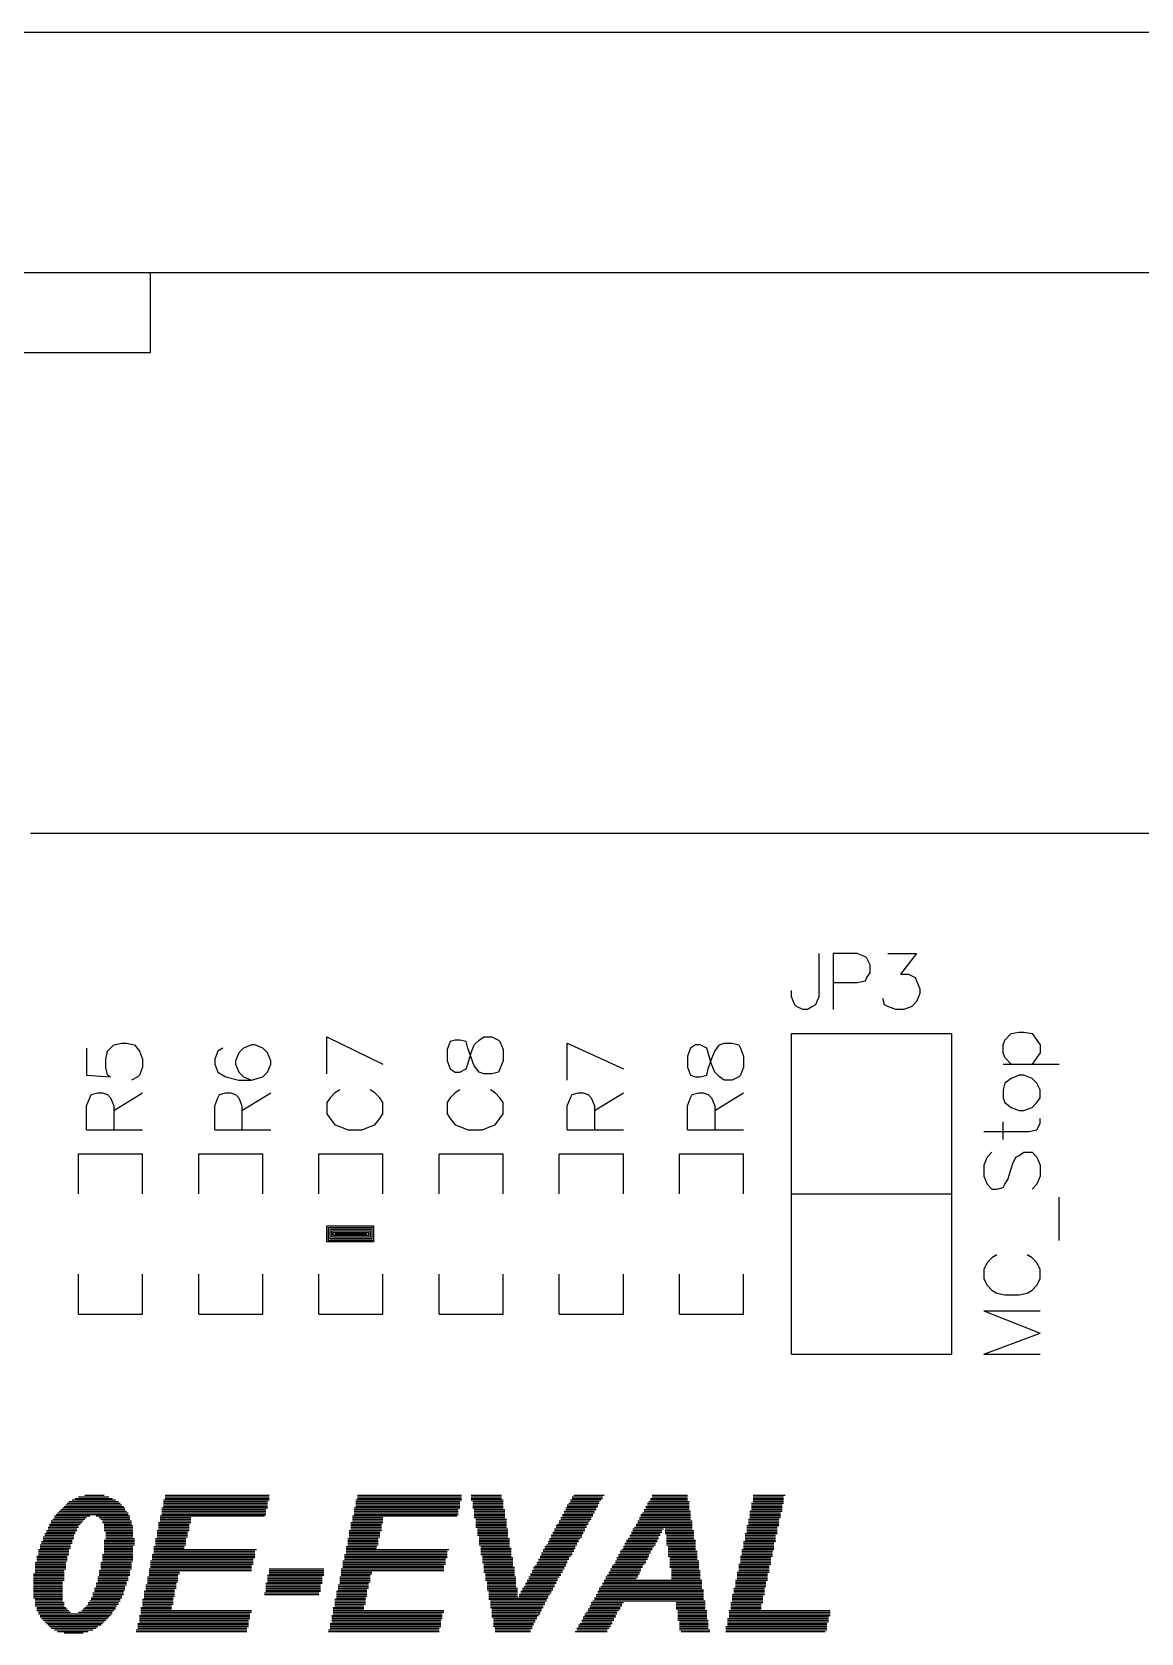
# Model space of a CAD drawing. Extents: x -0.24 to 4.91, y -0.23 to 6.58.
# Drawn here: x 2.451 to 3.143, y 5.576 to 6.575 of the extents above; entities that cross this region are included whole.
import ezdxf

# ---------------------------------------------------------------- set-up
doc = ezdxf.new("R2010")
doc.units = 0
doc.layers.add('mb672d', color=1, linetype='CONTINUOUS')

msp = doc.modelspace()

# ---------------------------------------------------------------- linework, layer by layer
at = {"layer": 'mb672d', "color": 5}
for points in [[(-0.225, 6.575), (4.275, 6.575)], [(2.325, 6.375), (2.525, 6.375), (2.525, 6.425)], [(2.325, 6.425), (2.525, 6.425), (3.425, 6.425)], [(2.45, 6.075), (3.325, 6.075)], [(2.942, 6), (2.942, 5.973), (2.94, 5.968), (2.938, 5.967), (2.935, 5.965), (2.932, 5.965), (2.928, 5.967), (2.927, 5.968), (2.925, 5.973), (2.925, 5.977)], [(2.951, 5.982), (2.966, 5.982), (2.971, 5.983), (2.972, 5.985), (2.974, 5.988), (2.974, 5.993), (2.972, 5.997), (2.971, 5.998), (2.966, 6), (2.951, 6), (2.951, 5.965)], [(2.985, 6), (3.003, 6), (2.993, 5.987), (2.998, 5.987), (3.002, 5.985), (3.003, 5.983), (3.005, 5.978), (3.005, 5.975), (3.003, 5.97), (3, 5.967), (2.995, 5.965), (2.99, 5.965), (2.985, 5.967), (2.983, 5.968), (2.982, 5.972)], [(2.635, 5.948), (2.67, 5.931)], [(2.635, 5.925), (2.635, 5.948)], [(2.71, 5.933), (2.712, 5.928), (2.715, 5.926), (2.718, 5.926), (2.722, 5.928), (2.723, 5.931), (2.725, 5.938), (2.727, 5.943), (2.73, 5.946), (2.733, 5.948), (2.738, 5.948), (2.742, 5.946), (2.743, 5.945), (2.745, 5.94), (2.745, 5.933), (2.743, 5.928), (2.742, 5.926), (2.738, 5.925), (2.733, 5.925), (2.73, 5.926), (2.727, 5.93), (2.725, 5.935), (2.723, 5.941), (2.722, 5.945), (2.718, 5.946), (2.715, 5.946), (2.712, 5.945), (2.71, 5.94), (2.71, 5.933)], [(2.925, 5.75), (2.925, 5.95), (3.025, 5.95)], [(3.025, 5.75), (3.025, 5.95)], [(3.062, 5.931), (3.058, 5.935), (3.057, 5.938), (3.057, 5.943), (3.058, 5.946), (3.062, 5.95), (3.067, 5.951), (3.07, 5.951), (3.075, 5.95), (3.078, 5.946), (3.08, 5.943), (3.08, 5.938), (3.078, 5.935), (3.075, 5.931)], [(2.485, 5.941), (2.485, 5.924), (2.5, 5.923), (2.498, 5.924), (2.497, 5.929), (2.497, 5.934), (2.498, 5.939), (2.502, 5.943), (2.507, 5.944), (2.51, 5.944), (2.515, 5.943), (2.518, 5.939), (2.52, 5.934), (2.52, 5.929), (2.518, 5.924), (2.517, 5.923), (2.513, 5.921)], [(2.57, 5.941), (2.567, 5.939), (2.565, 5.934), (2.565, 5.931), (2.567, 5.926), (2.572, 5.923), (2.58, 5.921), (2.588, 5.921), (2.595, 5.923), (2.598, 5.926), (2.6, 5.931), (2.6, 5.933), (2.598, 5.938), (2.595, 5.941), (2.59, 5.943), (2.588, 5.943), (2.583, 5.941), (2.58, 5.938), (2.578, 5.933), (2.578, 5.931), (2.58, 5.926), (2.583, 5.923), (2.588, 5.921)], [(2.785, 5.944), (2.82, 5.928)], [(2.785, 5.921), (2.785, 5.944)], [(2.86, 5.929), (2.862, 5.924), (2.865, 5.923), (2.868, 5.923), (2.872, 5.924), (2.873, 5.928), (2.875, 5.934), (2.877, 5.939), (2.88, 5.943), (2.883, 5.944), (2.888, 5.944), (2.892, 5.943), (2.893, 5.941), (2.895, 5.936), (2.895, 5.929), (2.893, 5.924), (2.892, 5.923), (2.888, 5.921), (2.883, 5.921), (2.88, 5.923), (2.877, 5.926), (2.875, 5.931), (2.873, 5.938), (2.872, 5.941), (2.868, 5.943), (2.865, 5.943), (2.862, 5.941), (2.86, 5.936), (2.86, 5.929)], [(3.057, 5.931), (3.092, 5.931)], [(2.643, 5.915), (2.64, 5.913), (2.637, 5.91), (2.635, 5.907), (2.635, 5.9), (2.637, 5.897), (2.64, 5.893), (2.643, 5.892), (2.648, 5.89), (2.657, 5.89), (2.662, 5.892), (2.665, 5.893), (2.668, 5.897), (2.67, 5.9), (2.67, 5.907), (2.668, 5.91), (2.665, 5.913), (2.662, 5.915)], [(2.718, 5.915), (2.715, 5.913), (2.712, 5.91), (2.71, 5.907), (2.71, 5.9), (2.712, 5.897), (2.715, 5.893), (2.718, 5.892), (2.723, 5.89), (2.732, 5.89), (2.737, 5.892), (2.74, 5.893), (2.743, 5.897), (2.745, 5.9), (2.745, 5.907), (2.743, 5.91), (2.74, 5.913), (2.737, 5.915)], [(3.057, 5.91), (3.058, 5.907), (3.062, 5.904), (3.067, 5.902), (3.07, 5.902), (3.075, 5.904), (3.078, 5.907), (3.08, 5.91), (3.08, 5.915), (3.078, 5.919), (3.075, 5.922), (3.07, 5.924), (3.067, 5.924), (3.062, 5.922), (3.058, 5.919), (3.057, 5.915), (3.057, 5.91)], [(2.485, 5.89), (2.485, 5.905), (2.487, 5.91), (2.488, 5.912), (2.492, 5.913), (2.495, 5.913), (2.498, 5.912), (2.5, 5.91), (2.502, 5.905), (2.502, 5.89)], [(2.502, 5.902), (2.52, 5.913)], [(2.565, 5.89), (2.565, 5.905), (2.567, 5.91), (2.568, 5.912), (2.572, 5.913), (2.575, 5.913), (2.578, 5.912), (2.58, 5.91), (2.582, 5.905), (2.582, 5.89)], [(2.582, 5.902), (2.6, 5.913)], [(2.785, 5.89), (2.785, 5.905), (2.787, 5.91), (2.788, 5.912), (2.792, 5.913), (2.795, 5.913), (2.798, 5.912), (2.8, 5.91), (2.802, 5.905), (2.802, 5.89)], [(2.802, 5.902), (2.82, 5.913)], [(2.86, 5.89), (2.86, 5.905), (2.862, 5.91), (2.863, 5.912), (2.867, 5.913), (2.87, 5.913), (2.873, 5.912), (2.875, 5.91), (2.877, 5.905), (2.877, 5.89)], [(2.877, 5.902), (2.895, 5.913)], [(3.045, 5.889), (3.073, 5.889), (3.078, 5.89), (3.08, 5.894), (3.08, 5.897)], [(3.057, 5.884), (3.057, 5.895)], [(2.485, 5.89), (2.52, 5.89)], [(2.565, 5.89), (2.6, 5.89)], [(2.785, 5.89), (2.82, 5.89)], [(2.86, 5.89), (2.895, 5.89)], [(2.48, 5.85), (2.48, 5.875), (2.52, 5.875)], [(2.52, 5.85), (2.52, 5.875)], [(2.555, 5.85), (2.555, 5.875), (2.595, 5.875)], [(2.595, 5.85), (2.595, 5.875)], [(2.63, 5.875), (2.67, 5.875)], [(2.63, 5.85), (2.63, 5.875)], [(2.67, 5.85), (2.67, 5.875)], [(2.705, 5.85), (2.705, 5.875), (2.745, 5.875)], [(2.745, 5.85), (2.745, 5.875)], [(2.78, 5.85), (2.78, 5.875), (2.82, 5.875)], [(2.82, 5.85), (2.82, 5.875)], [(2.855, 5.85), (2.855, 5.875), (2.895, 5.875)], [(2.895, 5.85), (2.895, 5.875)], [(3.05, 5.876), (3.047, 5.873), (3.045, 5.868), (3.045, 5.861), (3.047, 5.856), (3.05, 5.853), (3.053, 5.853), (3.057, 5.854), (3.058, 5.856), (3.06, 5.859), (3.063, 5.869), (3.065, 5.873), (3.067, 5.874), (3.07, 5.876), (3.075, 5.876), (3.078, 5.873), (3.08, 5.868), (3.08, 5.861), (3.078, 5.856), (3.075, 5.853)], [(2.925, 5.85), (3.025, 5.85)], [(3.092, 5.821), (3.092, 5.848)], [(2.635, 5.82), (2.635, 5.83), (2.664, 5.83), (2.664, 5.82), (2.635, 5.82)], [(2.636, 5.821), (2.636, 5.829), (2.664, 5.829), (2.664, 5.821), (2.636, 5.821)], [(2.637, 5.822), (2.637, 5.828), (2.663, 5.828), (2.663, 5.822), (2.637, 5.822)], [(2.638, 5.823), (2.638, 5.827), (2.662, 5.827), (2.662, 5.823), (2.638, 5.823)], [(2.639, 5.824), (2.639, 5.826), (2.661, 5.826), (2.661, 5.824), (2.639, 5.824)], [(2.64, 5.825), (2.64, 5.825), (2.66, 5.825), (2.66, 5.825), (2.64, 5.825)], [(2.641, 5.825), (2.659, 5.826)], [(3.053, 5.812), (3.05, 5.81), (3.047, 5.807), (3.045, 5.803), (3.045, 5.797), (3.047, 5.793), (3.05, 5.79), (3.053, 5.788), (3.058, 5.787), (3.067, 5.787), (3.072, 5.788), (3.075, 5.79), (3.078, 5.793), (3.08, 5.797), (3.08, 5.803), (3.078, 5.807), (3.075, 5.81), (3.072, 5.812)], [(2.48, 5.775), (2.48, 5.8)], [(2.52, 5.775), (2.52, 5.8)], [(2.555, 5.775), (2.555, 5.8)], [(2.595, 5.775), (2.595, 5.8)], [(2.63, 5.775), (2.63, 5.8)], [(2.63, 5.775), (2.67, 5.775), (2.67, 5.8)], [(2.705, 5.775), (2.705, 5.8)], [(2.745, 5.775), (2.745, 5.8)], [(2.78, 5.775), (2.78, 5.8)], [(2.82, 5.775), (2.82, 5.8)], [(2.855, 5.775), (2.855, 5.8)], [(2.895, 5.775), (2.895, 5.8)], [(2.48, 5.775), (2.52, 5.775)], [(2.555, 5.775), (2.595, 5.775)], [(2.705, 5.775), (2.745, 5.775)], [(2.78, 5.775), (2.82, 5.775)], [(2.855, 5.775), (2.895, 5.775)], [(3.045, 5.777), (3.08, 5.763)], [(3.045, 5.777), (3.08, 5.777)], [(3.045, 5.75), (3.08, 5.763)], [(2.925, 5.75), (3.025, 5.75)], [(3.045, 5.75), (3.08, 5.75)], [(2.471, 5.655), (2.508, 5.655)], [(2.472, 5.656), (2.507, 5.656)], [(2.473, 5.657), (2.506, 5.657)], [(2.474, 5.658), (2.505, 5.658)], [(2.476, 5.659), (2.503, 5.659)], [(2.478, 5.66), (2.501, 5.66)], [(2.48, 5.661), (2.499, 5.661)], [(2.484, 5.662), (2.496, 5.662)], [(2.533, 5.659), (2.599, 5.659)], [(2.533, 5.658), (2.598, 5.658)], [(2.533, 5.657), (2.598, 5.657)], [(2.533, 5.656), (2.598, 5.656)], [(2.533, 5.655), (2.598, 5.655)], [(2.534, 5.662), (2.599, 5.662)], [(2.534, 5.661), (2.599, 5.661)], [(2.534, 5.66), (2.599, 5.66)], [(2.653, 5.659), (2.719, 5.659)], [(2.653, 5.658), (2.718, 5.658)], [(2.653, 5.657), (2.718, 5.657)], [(2.653, 5.656), (2.718, 5.656)], [(2.653, 5.655), (2.718, 5.655)], [(2.654, 5.662), (2.719, 5.662)], [(2.654, 5.661), (2.719, 5.661)], [(2.654, 5.66), (2.719, 5.66)], [(2.725, 5.662), (2.744, 5.662)], [(2.725, 5.661), (2.744, 5.661)], [(2.725, 5.66), (2.744, 5.66)], [(2.725, 5.659), (2.745, 5.659)], [(2.726, 5.658), (2.745, 5.658)], [(2.726, 5.657), (2.745, 5.657)], [(2.726, 5.656), (2.745, 5.656)], [(2.726, 5.655), (2.745, 5.655)], [(2.785, 5.656), (2.804, 5.656)], [(2.785, 5.655), (2.804, 5.655)], [(2.786, 5.657), (2.805, 5.657)], [(2.787, 5.659), (2.806, 5.659)], [(2.787, 5.658), (2.805, 5.658)], [(2.788, 5.661), (2.807, 5.661)], [(2.788, 5.66), (2.807, 5.66)], [(2.789, 5.662), (2.808, 5.662)], [(2.834, 5.655), (2.861, 5.655)], [(2.835, 5.657), (2.861, 5.657)], [(2.835, 5.656), (2.861, 5.656)], [(2.836, 5.658), (2.861, 5.658)], [(2.837, 5.66), (2.86, 5.66)], [(2.837, 5.659), (2.86, 5.659)], [(2.838, 5.662), (2.86, 5.662)], [(2.838, 5.661), (2.86, 5.661)], [(2.9, 5.657), (2.92, 5.657)], [(2.9, 5.656), (2.919, 5.656)], [(2.9, 5.655), (2.919, 5.655)], [(2.901, 5.662), (2.921, 5.662)], [(2.901, 5.661), (2.92, 5.661)], [(2.901, 5.66), (2.92, 5.66)], [(2.901, 5.659), (2.92, 5.659)], [(2.901, 5.658), (2.92, 5.658)], [(2.463, 5.646), (2.483, 5.646)], [(2.463, 5.645), (2.482, 5.645)], [(2.464, 5.647), (2.484, 5.647)], [(2.465, 5.649), (2.487, 5.649)], [(2.465, 5.648), (2.485, 5.648)], [(2.466, 5.65), (2.511, 5.65)], [(2.467, 5.651), (2.511, 5.651)], [(2.468, 5.652), (2.51, 5.652)], [(2.469, 5.653), (2.509, 5.653)], [(2.47, 5.654), (2.509, 5.654)], [(2.491, 5.649), (2.512, 5.649)], [(2.493, 5.648), (2.512, 5.648)], [(2.494, 5.647), (2.512, 5.647)], [(2.495, 5.646), (2.513, 5.646)], [(2.495, 5.645), (2.513, 5.645)], [(2.53, 5.645), (2.55, 5.645)], [(2.531, 5.649), (2.596, 5.649)], [(2.531, 5.648), (2.55, 5.648)], [(2.531, 5.647), (2.55, 5.647)], [(2.531, 5.646), (2.55, 5.646)], [(2.532, 5.654), (2.598, 5.654)], [(2.532, 5.653), (2.597, 5.653)], [(2.532, 5.652), (2.597, 5.652)], [(2.532, 5.651), (2.597, 5.651)], [(2.532, 5.65), (2.597, 5.65)], [(2.65, 5.645), (2.67, 5.645)], [(2.651, 5.649), (2.716, 5.649)], [(2.651, 5.648), (2.67, 5.648)], [(2.651, 5.647), (2.67, 5.647)], [(2.651, 5.646), (2.67, 5.646)], [(2.652, 5.654), (2.718, 5.654)], [(2.652, 5.653), (2.717, 5.653)], [(2.652, 5.652), (2.717, 5.652)], [(2.652, 5.651), (2.717, 5.651)], [(2.652, 5.65), (2.717, 5.65)], [(2.726, 5.654), (2.745, 5.654)], [(2.727, 5.653), (2.746, 5.653)], [(2.727, 5.652), (2.746, 5.652)], [(2.727, 5.651), (2.746, 5.651)], [(2.727, 5.65), (2.746, 5.65)], [(2.727, 5.649), (2.746, 5.649)], [(2.727, 5.648), (2.746, 5.648)], [(2.728, 5.647), (2.747, 5.647)], [(2.728, 5.646), (2.747, 5.646)], [(2.728, 5.645), (2.747, 5.645)], [(2.78, 5.646), (2.799, 5.646)], [(2.78, 5.645), (2.798, 5.645)], [(2.781, 5.648), (2.8, 5.648)], [(2.781, 5.647), (2.8, 5.647)], [(2.782, 5.65), (2.801, 5.65)], [(2.782, 5.649), (2.801, 5.649)], [(2.783, 5.652), (2.802, 5.652)], [(2.783, 5.651), (2.802, 5.651)], [(2.784, 5.654), (2.803, 5.654)], [(2.784, 5.653), (2.803, 5.653)], [(2.829, 5.646), (2.863, 5.646)], [(2.829, 5.645), (2.863, 5.645)], [(2.83, 5.648), (2.862, 5.648)], [(2.83, 5.647), (2.862, 5.647)], [(2.831, 5.65), (2.862, 5.65)], [(2.831, 5.649), (2.862, 5.649)], [(2.832, 5.651), (2.862, 5.651)], [(2.833, 5.653), (2.861, 5.653)], [(2.833, 5.652), (2.862, 5.652)], [(2.834, 5.654), (2.861, 5.654)], [(2.898, 5.647), (2.917, 5.647)], [(2.898, 5.646), (2.917, 5.646)], [(2.898, 5.645), (2.917, 5.645)], [(2.899, 5.652), (2.919, 5.652)], [(2.899, 5.651), (2.918, 5.651)], [(2.899, 5.65), (2.918, 5.65)], [(2.899, 5.649), (2.918, 5.649)], [(2.899, 5.648), (2.918, 5.648)], [(2.9, 5.654), (2.919, 5.654)], [(2.9, 5.653), (2.919, 5.653)], [(2.458, 5.636), (2.477, 5.636)], [(2.458, 5.635), (2.477, 5.635)], [(2.459, 5.638), (2.478, 5.638)], [(2.459, 5.637), (2.477, 5.637)], [(2.46, 5.64), (2.479, 5.64)], [(2.46, 5.639), (2.478, 5.639)], [(2.461, 5.642), (2.48, 5.642)], [(2.461, 5.641), (2.479, 5.641)], [(2.462, 5.644), (2.481, 5.644)], [(2.462, 5.643), (2.48, 5.643)], [(2.496, 5.644), (2.513, 5.644)], [(2.496, 5.643), (2.514, 5.643)], [(2.496, 5.642), (2.514, 5.642)], [(2.496, 5.641), (2.514, 5.641)], [(2.496, 5.64), (2.514, 5.64)], [(2.497, 5.639), (2.514, 5.639)], [(2.497, 5.638), (2.514, 5.638)], [(2.497, 5.637), (2.514, 5.637)], [(2.497, 5.636), (2.514, 5.636)], [(2.497, 5.635), (2.515, 5.635)], [(2.528, 5.635), (2.547, 5.635)], [(2.529, 5.64), (2.549, 5.64)], [(2.529, 5.639), (2.548, 5.639)], [(2.529, 5.638), (2.548, 5.638)], [(2.529, 5.637), (2.548, 5.637)], [(2.529, 5.636), (2.548, 5.636)], [(2.53, 5.644), (2.549, 5.644)], [(2.53, 5.643), (2.549, 5.643)], [(2.53, 5.642), (2.549, 5.642)], [(2.53, 5.641), (2.549, 5.641)], [(2.648, 5.635), (2.667, 5.635)], [(2.649, 5.64), (2.669, 5.64)], [(2.649, 5.639), (2.668, 5.639)], [(2.649, 5.638), (2.668, 5.638)], [(2.649, 5.637), (2.668, 5.637)], [(2.649, 5.636), (2.668, 5.636)], [(2.65, 5.644), (2.669, 5.644)], [(2.65, 5.643), (2.669, 5.643)], [(2.65, 5.642), (2.669, 5.642)], [(2.65, 5.641), (2.669, 5.641)], [(2.728, 5.644), (2.747, 5.644)], [(2.728, 5.643), (2.747, 5.643)], [(2.728, 5.642), (2.747, 5.642)], [(2.729, 5.641), (2.748, 5.641)], [(2.729, 5.64), (2.748, 5.64)], [(2.729, 5.639), (2.748, 5.639)], [(2.729, 5.638), (2.748, 5.638)], [(2.729, 5.637), (2.748, 5.637)], [(2.73, 5.636), (2.748, 5.636)], [(2.73, 5.635), (2.749, 5.635)], [(2.774, 5.635), (2.793, 5.635)], [(2.775, 5.637), (2.794, 5.637)], [(2.775, 5.636), (2.794, 5.636)], [(2.776, 5.639), (2.795, 5.639)], [(2.776, 5.638), (2.795, 5.638)], [(2.777, 5.641), (2.796, 5.641)], [(2.777, 5.64), (2.796, 5.64)], [(2.778, 5.643), (2.797, 5.643)], [(2.778, 5.642), (2.797, 5.642)], [(2.779, 5.644), (2.798, 5.644)], [(2.823, 5.635), (2.842, 5.635)], [(2.824, 5.637), (2.843, 5.637)], [(2.824, 5.636), (2.842, 5.636)], [(2.825, 5.639), (2.844, 5.639)], [(2.825, 5.638), (2.843, 5.638)], [(2.826, 5.641), (2.845, 5.641)], [(2.826, 5.64), (2.844, 5.64)], [(2.827, 5.642), (2.863, 5.642)], [(2.828, 5.644), (2.863, 5.644)], [(2.828, 5.643), (2.863, 5.643)], [(2.846, 5.641), (2.863, 5.641)], [(2.846, 5.64), (2.864, 5.64)], [(2.846, 5.639), (2.864, 5.639)], [(2.846, 5.638), (2.864, 5.638)], [(2.847, 5.637), (2.864, 5.637)], [(2.847, 5.636), (2.864, 5.636)], [(2.847, 5.635), (2.864, 5.635)], [(2.896, 5.638), (2.916, 5.638)], [(2.896, 5.637), (2.915, 5.637)], [(2.896, 5.636), (2.915, 5.636)], [(2.896, 5.635), (2.915, 5.635)], [(2.897, 5.643), (2.917, 5.643)], [(2.897, 5.642), (2.916, 5.642)], [(2.897, 5.641), (2.916, 5.641)], [(2.897, 5.64), (2.916, 5.64)], [(2.897, 5.639), (2.916, 5.639)], [(2.898, 5.644), (2.917, 5.644)], [(2.455, 5.628), (2.474, 5.628)], [(2.455, 5.627), (2.474, 5.627)], [(2.455, 5.626), (2.474, 5.626)], [(2.455, 5.625), (2.474, 5.625)], [(2.456, 5.631), (2.475, 5.631)], [(2.456, 5.63), (2.475, 5.63)], [(2.456, 5.629), (2.475, 5.629)], [(2.457, 5.633), (2.476, 5.633)], [(2.457, 5.632), (2.476, 5.632)], [(2.458, 5.634), (2.476, 5.634)], [(2.495, 5.625), (2.514, 5.625)], [(2.496, 5.634), (2.515, 5.634)], [(2.496, 5.633), (2.515, 5.633)], [(2.496, 5.632), (2.515, 5.632)], [(2.496, 5.631), (2.515, 5.631)], [(2.496, 5.63), (2.514, 5.63)], [(2.496, 5.629), (2.514, 5.629)], [(2.496, 5.628), (2.514, 5.628)], [(2.496, 5.627), (2.514, 5.627)], [(2.496, 5.626), (2.514, 5.626)], [(2.526, 5.625), (2.59, 5.625)], [(2.527, 5.63), (2.546, 5.63)], [(2.527, 5.629), (2.546, 5.629)], [(2.527, 5.628), (2.591, 5.628)], [(2.527, 5.627), (2.59, 5.627)], [(2.527, 5.626), (2.59, 5.626)], [(2.528, 5.634), (2.547, 5.634)], [(2.528, 5.633), (2.547, 5.633)], [(2.528, 5.632), (2.547, 5.632)], [(2.528, 5.631), (2.547, 5.631)], [(2.646, 5.625), (2.71, 5.625)], [(2.647, 5.63), (2.666, 5.63)], [(2.647, 5.629), (2.666, 5.629)], [(2.647, 5.628), (2.711, 5.628)], [(2.647, 5.627), (2.71, 5.627)], [(2.647, 5.626), (2.71, 5.626)], [(2.648, 5.634), (2.667, 5.634)], [(2.648, 5.633), (2.667, 5.633)], [(2.648, 5.632), (2.667, 5.632)], [(2.648, 5.631), (2.667, 5.631)], [(2.73, 5.634), (2.749, 5.634)], [(2.73, 5.633), (2.749, 5.633)], [(2.73, 5.632), (2.749, 5.632)], [(2.73, 5.631), (2.749, 5.631)], [(2.731, 5.63), (2.749, 5.63)], [(2.731, 5.629), (2.75, 5.629)], [(2.731, 5.628), (2.75, 5.628)], [(2.731, 5.627), (2.75, 5.627)], [(2.731, 5.626), (2.75, 5.626)], [(2.731, 5.625), (2.75, 5.625)], [(2.769, 5.626), (2.788, 5.626)], [(2.769, 5.625), (2.788, 5.625)], [(2.77, 5.628), (2.789, 5.628)], [(2.77, 5.627), (2.789, 5.627)], [(2.771, 5.63), (2.79, 5.63)], [(2.771, 5.629), (2.79, 5.629)], [(2.772, 5.631), (2.791, 5.631)], [(2.773, 5.633), (2.792, 5.633)], [(2.773, 5.632), (2.791, 5.632)], [(2.774, 5.634), (2.792, 5.634)], [(2.817, 5.625), (2.836, 5.625)], [(2.818, 5.627), (2.837, 5.627)], [(2.818, 5.626), (2.837, 5.626)], [(2.819, 5.628), (2.838, 5.628)], [(2.82, 5.63), (2.839, 5.63)], [(2.82, 5.629), (2.838, 5.629)], [(2.821, 5.632), (2.84, 5.632)], [(2.821, 5.631), (2.84, 5.631)], [(2.822, 5.634), (2.841, 5.634)], [(2.822, 5.633), (2.841, 5.633)], [(2.847, 5.634), (2.865, 5.634)], [(2.847, 5.633), (2.865, 5.633)], [(2.847, 5.632), (2.865, 5.632)], [(2.847, 5.631), (2.865, 5.631)], [(2.848, 5.63), (2.865, 5.63)], [(2.848, 5.629), (2.865, 5.629)], [(2.848, 5.628), (2.865, 5.628)], [(2.848, 5.627), (2.866, 5.627)], [(2.848, 5.626), (2.866, 5.626)], [(2.848, 5.625), (2.866, 5.625)], [(2.894, 5.628), (2.914, 5.628)], [(2.894, 5.627), (2.913, 5.627)], [(2.894, 5.626), (2.913, 5.626)], [(2.894, 5.625), (2.913, 5.625)], [(2.895, 5.633), (2.915, 5.633)], [(2.895, 5.632), (2.914, 5.632)], [(2.895, 5.631), (2.914, 5.631)], [(2.895, 5.63), (2.914, 5.63)], [(2.895, 5.629), (2.914, 5.629)], [(2.896, 5.634), (2.915, 5.634)], [(2.453, 5.62), (2.472, 5.62)], [(2.453, 5.619), (2.472, 5.619)], [(2.453, 5.618), (2.472, 5.618)], [(2.453, 5.617), (2.472, 5.617)], [(2.453, 5.616), (2.472, 5.616)], [(2.453, 5.615), (2.471, 5.615)], [(2.454, 5.624), (2.473, 5.624)], [(2.454, 5.623), (2.473, 5.623)], [(2.454, 5.622), (2.473, 5.622)], [(2.454, 5.621), (2.473, 5.621)], [(2.493, 5.615), (2.512, 5.615)], [(2.494, 5.62), (2.513, 5.62)], [(2.494, 5.619), (2.513, 5.619)], [(2.494, 5.618), (2.513, 5.618)], [(2.494, 5.617), (2.513, 5.617)], [(2.494, 5.616), (2.513, 5.616)], [(2.495, 5.624), (2.514, 5.624)], [(2.495, 5.623), (2.514, 5.623)], [(2.495, 5.622), (2.514, 5.622)], [(2.495, 5.621), (2.514, 5.621)], [(2.524, 5.616), (2.588, 5.616)], [(2.524, 5.615), (2.588, 5.615)], [(2.525, 5.621), (2.589, 5.621)], [(2.525, 5.62), (2.589, 5.62)], [(2.525, 5.619), (2.589, 5.619)], [(2.525, 5.618), (2.588, 5.618)], [(2.525, 5.617), (2.588, 5.617)], [(2.526, 5.624), (2.59, 5.624)], [(2.526, 5.623), (2.59, 5.623)], [(2.526, 5.622), (2.589, 5.622)], [(2.599, 5.616), (2.633, 5.616)], [(2.599, 5.615), (2.633, 5.615)], [(2.644, 5.616), (2.708, 5.616)], [(2.644, 5.615), (2.708, 5.615)], [(2.645, 5.621), (2.709, 5.621)], [(2.645, 5.62), (2.709, 5.62)], [(2.645, 5.619), (2.709, 5.619)], [(2.645, 5.618), (2.708, 5.618)], [(2.645, 5.617), (2.708, 5.617)], [(2.646, 5.624), (2.71, 5.624)], [(2.646, 5.623), (2.71, 5.623)], [(2.646, 5.622), (2.709, 5.622)], [(2.732, 5.624), (2.75, 5.624)], [(2.732, 5.623), (2.751, 5.623)], [(2.732, 5.622), (2.751, 5.622)], [(2.732, 5.621), (2.751, 5.621)], [(2.732, 5.62), (2.751, 5.62)], [(2.733, 5.619), (2.751, 5.619)], [(2.733, 5.618), (2.751, 5.618)], [(2.733, 5.617), (2.752, 5.617)], [(2.733, 5.616), (2.752, 5.616)], [(2.733, 5.615), (2.752, 5.615)], [(2.763, 5.615), (2.782, 5.615)], [(2.764, 5.617), (2.783, 5.617)], [(2.764, 5.616), (2.783, 5.616)], [(2.765, 5.618), (2.784, 5.618)], [(2.766, 5.62), (2.785, 5.62)], [(2.766, 5.619), (2.784, 5.619)], [(2.767, 5.622), (2.786, 5.622)], [(2.767, 5.621), (2.785, 5.621)], [(2.768, 5.624), (2.787, 5.624)], [(2.768, 5.623), (2.786, 5.623)], [(2.812, 5.616), (2.831, 5.616)], [(2.812, 5.615), (2.831, 5.615)], [(2.813, 5.618), (2.832, 5.618)], [(2.813, 5.617), (2.832, 5.617)], [(2.814, 5.619), (2.833, 5.619)], [(2.815, 5.621), (2.834, 5.621)], [(2.815, 5.62), (2.834, 5.62)], [(2.816, 5.623), (2.835, 5.623)], [(2.816, 5.622), (2.835, 5.622)], [(2.817, 5.624), (2.836, 5.624)], [(2.848, 5.624), (2.866, 5.624)], [(2.849, 5.623), (2.866, 5.623)], [(2.849, 5.622), (2.866, 5.622)], [(2.849, 5.621), (2.867, 5.621)], [(2.849, 5.62), (2.867, 5.62)], [(2.849, 5.619), (2.867, 5.619)], [(2.849, 5.618), (2.867, 5.618)], [(2.849, 5.617), (2.867, 5.617)], [(2.85, 5.616), (2.867, 5.616)], [(2.85, 5.615), (2.868, 5.615)], [(2.892, 5.619), (2.912, 5.619)], [(2.892, 5.618), (2.911, 5.618)], [(2.892, 5.617), (2.911, 5.617)], [(2.892, 5.616), (2.911, 5.616)], [(2.892, 5.615), (2.911, 5.615)], [(2.893, 5.624), (2.913, 5.624)], [(2.893, 5.623), (2.912, 5.623)], [(2.893, 5.622), (2.912, 5.622)], [(2.893, 5.621), (2.912, 5.621)], [(2.893, 5.62), (2.912, 5.62)], [(2.452, 5.613), (2.471, 5.613)], [(2.452, 5.612), (2.471, 5.612)], [(2.452, 5.611), (2.471, 5.611)], [(2.452, 5.61), (2.471, 5.61)], [(2.452, 5.609), (2.471, 5.609)], [(2.452, 5.608), (2.47, 5.608)], [(2.452, 5.607), (2.47, 5.607)], [(2.452, 5.606), (2.47, 5.606)], [(2.452, 5.605), (2.47, 5.605)], [(2.453, 5.614), (2.471, 5.614)], [(2.491, 5.607), (2.51, 5.607)], [(2.491, 5.606), (2.51, 5.606)], [(2.491, 5.605), (2.509, 5.605)], [(2.492, 5.611), (2.511, 5.611)], [(2.492, 5.61), (2.511, 5.61)], [(2.492, 5.609), (2.511, 5.609)], [(2.492, 5.608), (2.51, 5.608)], [(2.493, 5.614), (2.512, 5.614)], [(2.493, 5.613), (2.512, 5.613)], [(2.493, 5.612), (2.512, 5.612)], [(2.522, 5.606), (2.541, 5.606)], [(2.522, 5.605), (2.541, 5.605)], [(2.523, 5.611), (2.542, 5.611)], [(2.523, 5.61), (2.542, 5.61)], [(2.523, 5.609), (2.542, 5.609)], [(2.523, 5.608), (2.542, 5.608)], [(2.523, 5.607), (2.541, 5.607)], [(2.524, 5.614), (2.543, 5.614)], [(2.524, 5.613), (2.543, 5.613)], [(2.524, 5.612), (2.542, 5.612)], [(2.597, 5.607), (2.632, 5.607)], [(2.597, 5.606), (2.631, 5.606)], [(2.597, 5.605), (2.631, 5.605)], [(2.598, 5.612), (2.633, 5.612)], [(2.598, 5.611), (2.632, 5.611)], [(2.598, 5.61), (2.632, 5.61)], [(2.598, 5.609), (2.632, 5.609)], [(2.598, 5.608), (2.632, 5.608)], [(2.599, 5.614), (2.633, 5.614)], [(2.599, 5.613), (2.633, 5.613)], [(2.642, 5.606), (2.661, 5.606)], [(2.642, 5.605), (2.661, 5.605)], [(2.643, 5.611), (2.662, 5.611)], [(2.643, 5.61), (2.662, 5.61)], [(2.643, 5.609), (2.662, 5.609)], [(2.643, 5.608), (2.662, 5.608)], [(2.643, 5.607), (2.661, 5.607)], [(2.644, 5.614), (2.663, 5.614)], [(2.644, 5.613), (2.663, 5.613)], [(2.644, 5.612), (2.662, 5.612)], [(2.733, 5.614), (2.752, 5.614)], [(2.734, 5.613), (2.752, 5.613)], [(2.734, 5.612), (2.752, 5.612)], [(2.734, 5.611), (2.753, 5.611)], [(2.734, 5.61), (2.753, 5.61)], [(2.734, 5.609), (2.753, 5.609)], [(2.735, 5.608), (2.753, 5.608)], [(2.735, 5.607), (2.753, 5.607)], [(2.735, 5.606), (2.753, 5.606)], [(2.735, 5.605), (2.753, 5.605)], [(2.758, 5.605), (2.777, 5.605)], [(2.759, 5.607), (2.778, 5.607)], [(2.759, 5.606), (2.777, 5.606)], [(2.76, 5.609), (2.779, 5.609)], [(2.76, 5.608), (2.778, 5.608)], [(2.761, 5.611), (2.78, 5.611)], [(2.761, 5.61), (2.779, 5.61)], [(2.762, 5.613), (2.781, 5.613)], [(2.762, 5.612), (2.781, 5.612)], [(2.763, 5.614), (2.782, 5.614)], [(2.806, 5.605), (2.869, 5.605)], [(2.807, 5.607), (2.869, 5.607)], [(2.807, 5.606), (2.869, 5.606)], [(2.808, 5.609), (2.869, 5.609)], [(2.808, 5.608), (2.869, 5.608)], [(2.809, 5.611), (2.829, 5.611)], [(2.809, 5.61), (2.828, 5.61)], [(2.81, 5.612), (2.829, 5.612)], [(2.811, 5.614), (2.83, 5.614)], [(2.811, 5.613), (2.83, 5.613)], [(2.85, 5.614), (2.868, 5.614)], [(2.85, 5.613), (2.868, 5.613)], [(2.85, 5.612), (2.868, 5.612)], [(2.85, 5.611), (2.868, 5.611)], [(2.85, 5.61), (2.868, 5.61)], [(2.89, 5.609), (2.91, 5.609)], [(2.89, 5.608), (2.909, 5.608)], [(2.89, 5.607), (2.909, 5.607)], [(2.89, 5.606), (2.909, 5.606)], [(2.89, 5.605), (2.909, 5.605)], [(2.891, 5.614), (2.911, 5.614)], [(2.891, 5.613), (2.91, 5.613)], [(2.891, 5.612), (2.91, 5.612)], [(2.891, 5.611), (2.91, 5.611)], [(2.891, 5.61), (2.91, 5.61)], [(2.452, 5.604), (2.47, 5.604)], [(2.452, 5.603), (2.47, 5.603)], [(2.452, 5.602), (2.47, 5.602)], [(2.452, 5.601), (2.47, 5.601)], [(2.452, 5.6), (2.47, 5.6)], [(2.452, 5.599), (2.47, 5.599)], [(2.452, 5.598), (2.47, 5.598)], [(2.453, 5.597), (2.47, 5.597)], [(2.453, 5.596), (2.47, 5.596)], [(2.453, 5.595), (2.471, 5.595)], [(2.486, 5.595), (2.505, 5.595)], [(2.487, 5.596), (2.506, 5.596)], [(2.488, 5.598), (2.507, 5.598)], [(2.488, 5.597), (2.506, 5.597)], [(2.489, 5.601), (2.508, 5.601)], [(2.489, 5.6), (2.508, 5.6)], [(2.489, 5.599), (2.507, 5.599)], [(2.49, 5.604), (2.509, 5.604)], [(2.49, 5.603), (2.509, 5.603)], [(2.49, 5.602), (2.508, 5.602)], [(2.52, 5.597), (2.539, 5.597)], [(2.52, 5.596), (2.539, 5.596)], [(2.52, 5.595), (2.539, 5.595)], [(2.521, 5.602), (2.54, 5.602)], [(2.521, 5.601), (2.54, 5.601)], [(2.521, 5.6), (2.54, 5.6)], [(2.521, 5.599), (2.54, 5.599)], [(2.521, 5.598), (2.539, 5.598)], [(2.522, 5.604), (2.541, 5.604)], [(2.522, 5.603), (2.54, 5.603)], [(2.596, 5.601), (2.63, 5.601)], [(2.596, 5.6), (2.63, 5.6)], [(2.597, 5.604), (2.631, 5.604)], [(2.597, 5.603), (2.631, 5.603)], [(2.597, 5.602), (2.631, 5.602)], [(2.64, 5.597), (2.659, 5.597)], [(2.64, 5.596), (2.659, 5.596)], [(2.64, 5.595), (2.659, 5.595)], [(2.641, 5.602), (2.66, 5.602)], [(2.641, 5.601), (2.66, 5.601)], [(2.641, 5.6), (2.66, 5.6)], [(2.641, 5.599), (2.66, 5.599)], [(2.641, 5.598), (2.659, 5.598)], [(2.642, 5.604), (2.661, 5.604)], [(2.642, 5.603), (2.66, 5.603)], [(2.735, 5.604), (2.754, 5.604)], [(2.735, 5.603), (2.754, 5.603)], [(2.736, 5.602), (2.754, 5.602)], [(2.736, 5.601), (2.754, 5.601)], [(2.736, 5.6), (2.754, 5.6)], [(2.736, 5.599), (2.754, 5.599)], [(2.736, 5.598), (2.773, 5.598)], [(2.736, 5.597), (2.772, 5.597)], [(2.737, 5.596), (2.772, 5.596)], [(2.737, 5.595), (2.771, 5.595)], [(2.755, 5.6), (2.774, 5.6)], [(2.755, 5.599), (2.773, 5.599)], [(2.756, 5.602), (2.775, 5.602)], [(2.756, 5.601), (2.775, 5.601)], [(2.757, 5.604), (2.776, 5.604)], [(2.757, 5.603), (2.776, 5.603)], [(2.8, 5.595), (2.82, 5.595)], [(2.801, 5.596), (2.871, 5.596)], [(2.802, 5.598), (2.87, 5.598)], [(2.802, 5.597), (2.87, 5.597)], [(2.803, 5.6), (2.87, 5.6)], [(2.803, 5.599), (2.87, 5.599)], [(2.804, 5.602), (2.87, 5.602)], [(2.804, 5.601), (2.87, 5.601)], [(2.805, 5.604), (2.869, 5.604)], [(2.805, 5.603), (2.87, 5.603)], [(2.853, 5.595), (2.871, 5.595)], [(2.887, 5.595), (2.907, 5.595)], [(2.888, 5.6), (2.908, 5.6)], [(2.888, 5.599), (2.907, 5.599)], [(2.888, 5.598), (2.907, 5.598)], [(2.888, 5.597), (2.907, 5.597)], [(2.888, 5.596), (2.907, 5.596)], [(2.889, 5.604), (2.908, 5.604)], [(2.889, 5.603), (2.908, 5.603)], [(2.889, 5.602), (2.908, 5.602)], [(2.889, 5.601), (2.908, 5.601)], [(2.453, 5.594), (2.471, 5.594)], [(2.453, 5.593), (2.471, 5.593)], [(2.454, 5.592), (2.472, 5.592)], [(2.454, 5.591), (2.473, 5.591)], [(2.454, 5.59), (2.474, 5.59)], [(2.455, 5.589), (2.475, 5.589)], [(2.455, 5.588), (2.501, 5.588)], [(2.456, 5.587), (2.5, 5.587)], [(2.456, 5.586), (2.499, 5.586)], [(2.457, 5.585), (2.498, 5.585)], [(2.48, 5.589), (2.501, 5.589)], [(2.482, 5.59), (2.502, 5.59)], [(2.483, 5.591), (2.503, 5.591)], [(2.484, 5.592), (2.503, 5.592)], [(2.485, 5.593), (2.504, 5.593)], [(2.486, 5.594), (2.505, 5.594)], [(2.518, 5.587), (2.587, 5.587)], [(2.518, 5.586), (2.587, 5.586)], [(2.518, 5.585), (2.587, 5.585)], [(2.519, 5.592), (2.538, 5.592)], [(2.519, 5.591), (2.538, 5.591)], [(2.519, 5.59), (2.588, 5.59)], [(2.519, 5.589), (2.588, 5.589)], [(2.519, 5.588), (2.587, 5.588)], [(2.52, 5.594), (2.539, 5.594)], [(2.52, 5.593), (2.538, 5.593)], [(2.638, 5.587), (2.707, 5.587)], [(2.638, 5.586), (2.707, 5.586)], [(2.638, 5.585), (2.707, 5.585)], [(2.639, 5.592), (2.658, 5.592)], [(2.639, 5.591), (2.658, 5.591)], [(2.639, 5.59), (2.708, 5.59)], [(2.639, 5.589), (2.708, 5.589)], [(2.639, 5.588), (2.707, 5.588)], [(2.64, 5.594), (2.659, 5.594)], [(2.64, 5.593), (2.658, 5.593)], [(2.737, 5.594), (2.771, 5.594)], [(2.737, 5.593), (2.77, 5.593)], [(2.737, 5.592), (2.77, 5.592)], [(2.738, 5.591), (2.769, 5.591)], [(2.738, 5.59), (2.769, 5.59)], [(2.738, 5.589), (2.768, 5.589)], [(2.738, 5.588), (2.768, 5.588)], [(2.738, 5.587), (2.767, 5.587)], [(2.738, 5.586), (2.766, 5.586)], [(2.739, 5.585), (2.766, 5.585)], [(2.795, 5.586), (2.815, 5.586)], [(2.795, 5.585), (2.814, 5.585)], [(2.796, 5.588), (2.816, 5.588)], [(2.796, 5.587), (2.815, 5.587)], [(2.797, 5.589), (2.816, 5.589)], [(2.798, 5.591), (2.818, 5.591)], [(2.798, 5.59), (2.817, 5.59)], [(2.799, 5.593), (2.819, 5.593)], [(2.799, 5.592), (2.818, 5.592)], [(2.8, 5.594), (2.819, 5.594)], [(2.853, 5.594), (2.871, 5.594)], [(2.853, 5.593), (2.871, 5.593)], [(2.853, 5.592), (2.871, 5.592)], [(2.853, 5.591), (2.871, 5.591)], [(2.854, 5.59), (2.872, 5.59)], [(2.854, 5.589), (2.872, 5.589)], [(2.854, 5.588), (2.872, 5.588)], [(2.854, 5.587), (2.872, 5.587)], [(2.854, 5.586), (2.872, 5.586)], [(2.854, 5.585), (2.872, 5.585)], [(2.885, 5.585), (2.948, 5.585)], [(2.886, 5.59), (2.949, 5.59)], [(2.886, 5.589), (2.949, 5.589)], [(2.886, 5.588), (2.949, 5.588)], [(2.886, 5.587), (2.949, 5.587)], [(2.886, 5.586), (2.948, 5.586)], [(2.887, 5.594), (2.906, 5.594)], [(2.887, 5.593), (2.906, 5.593)], [(2.887, 5.592), (2.906, 5.592)], [(2.887, 5.591), (2.906, 5.591)], [(2.458, 5.584), (2.497, 5.584)], [(2.459, 5.583), (2.496, 5.583)], [(2.46, 5.582), (2.495, 5.582)], [(2.461, 5.581), (2.494, 5.581)], [(2.462, 5.58), (2.492, 5.58)], [(2.463, 5.579), (2.491, 5.579)], [(2.465, 5.578), (2.489, 5.578)], [(2.467, 5.577), (2.486, 5.577)], [(2.471, 5.576), (2.483, 5.576)], [(2.516, 5.578), (2.585, 5.578)], [(2.516, 5.577), (2.585, 5.577)], [(2.517, 5.582), (2.586, 5.582)], [(2.517, 5.581), (2.586, 5.581)], [(2.517, 5.58), (2.586, 5.58)], [(2.517, 5.579), (2.585, 5.579)], [(2.518, 5.584), (2.586, 5.584)], [(2.518, 5.583), (2.586, 5.583)], [(2.636, 5.578), (2.705, 5.578)], [(2.636, 5.577), (2.705, 5.577)], [(2.637, 5.582), (2.706, 5.582)], [(2.637, 5.581), (2.706, 5.581)], [(2.637, 5.58), (2.706, 5.58)], [(2.637, 5.579), (2.705, 5.579)], [(2.638, 5.584), (2.706, 5.584)], [(2.638, 5.583), (2.706, 5.583)], [(2.739, 5.584), (2.765, 5.584)], [(2.739, 5.583), (2.765, 5.583)], [(2.739, 5.582), (2.764, 5.582)], [(2.739, 5.581), (2.764, 5.581)], [(2.739, 5.58), (2.763, 5.58)], [(2.74, 5.579), (2.763, 5.579)], [(2.74, 5.578), (2.762, 5.578)], [(2.74, 5.577), (2.762, 5.577)], [(2.79, 5.577), (2.81, 5.577)], [(2.791, 5.579), (2.811, 5.579)], [(2.791, 5.578), (2.81, 5.578)], [(2.792, 5.581), (2.812, 5.581)], [(2.792, 5.58), (2.812, 5.58)], [(2.793, 5.582), (2.813, 5.582)], [(2.794, 5.584), (2.814, 5.584)], [(2.794, 5.583), (2.813, 5.583)], [(2.854, 5.584), (2.873, 5.584)], [(2.855, 5.583), (2.873, 5.583)], [(2.855, 5.582), (2.873, 5.582)], [(2.855, 5.581), (2.873, 5.581)], [(2.855, 5.58), (2.873, 5.58)], [(2.855, 5.579), (2.873, 5.579)], [(2.855, 5.578), (2.874, 5.578)], [(2.856, 5.577), (2.874, 5.577)], [(2.884, 5.58), (2.947, 5.58)], [(2.884, 5.579), (2.947, 5.579)], [(2.884, 5.578), (2.947, 5.578)], [(2.884, 5.577), (2.946, 5.577)], [(2.885, 5.584), (2.948, 5.584)], [(2.885, 5.583), (2.948, 5.583)], [(2.885, 5.582), (2.947, 5.582)], [(2.885, 5.581), (2.947, 5.581)]]:
    msp.add_lwpolyline(points, dxfattribs=at)
at = {"layer": 'mb672d', "color": 1}
msp.add_lwpolyline([(-0.225, 6.575), (4.275, 6.575)], dxfattribs=at)

doc.saveas('drawing.dxf')
